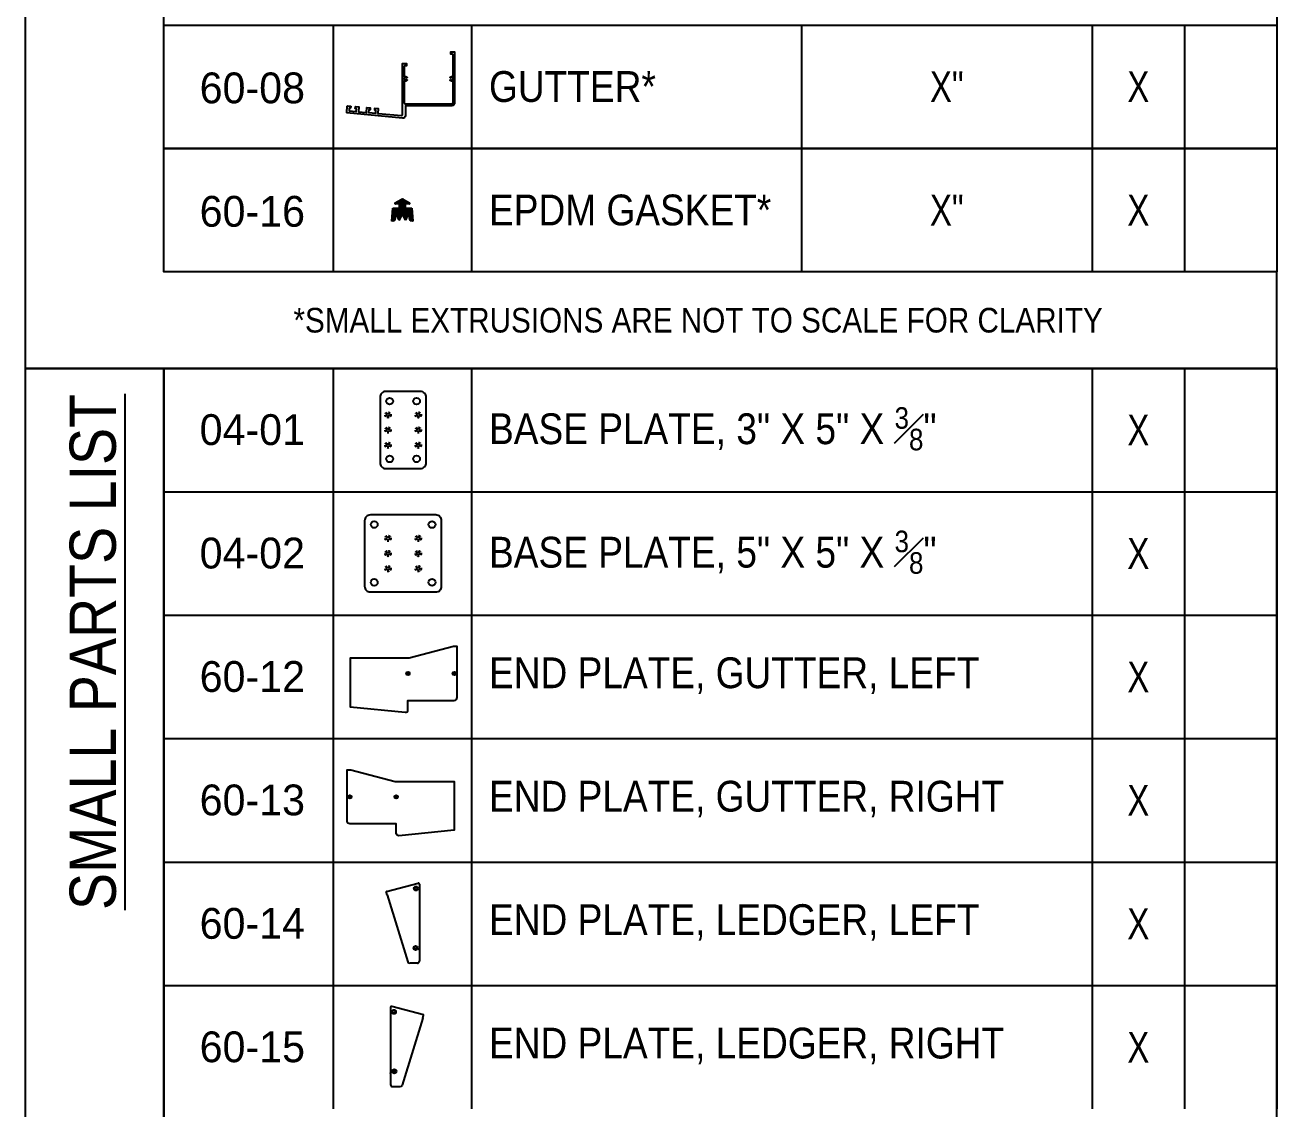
# Model space of a CAD drawing. Header units: inches. Extents: x -333 to 1223, y -450 to 45.
# Drawn here: x -167.4 to -86.1, y -255.1 to -184.7 of the extents above; entities that cross this region are included whole.
import ezdxf
from ezdxf.enums import TextEntityAlignment as Align

# ---------------------------------------------------------------- set-up
doc = ezdxf.new("R2010")
doc.units = ezdxf.units.IN
doc.header["$MEASUREMENT"] = 0
doc.linetypes.add('HIDDEN2', pattern=[0.1875, 0.125, -0.0625])
for name, color, linetype in [('hidden', 45, 'HIDDEN2'), ('NOTES', 7, 'Continuous'), ('PL', 252, 'Continuous')]:
    doc.layers.add(name, color=color, linetype=linetype)
doc.styles.add('Schedule', font='GOTHIC.TTF', dxfattribs={"width": 0.9})
doc.styles.get("Standard").update_dxf_attribs({"font": 'arial.ttf'})

# ---------------------------------------------------------------- blocks, each defined once
blk = doc.blocks.new('*U297')
for p, q in [((9, 0), (81.27, 0)), ((19.993, -5.018), (19.993, 0)), ((28.993, -5.018), (28.993, 0)), ((69.27, -5.018), (69.27, 0)), ((50.402, -5.018), (50.402, 0)), ((75.27, -5.018), (75.27, 0)), ((81.27, 0), (81.27, -77.148)), ((81.27, -5.018), (9, -5.018))]:
    blk.add_line(p, q)
blk.add_lwpolyline([(81.27, -83.409), (81.27, -77.148), (9, -77.148), (9, 0), (0, 0), (0, -83.409), (81.27, -83.409)])
at = {"layer": 'NOTES', "insert": (4.417, -22.685), "char_height": 3, "width": 72.26994, "attachment_point": 5, "rotation": 90, "style": 'Schedule'}
blk.add_mtext('{\\LEXTRUSION PARTS LIST}', dxfattribs=at)
at = {"layer": 'NOTES', "style": 'Schedule'}
for s, insert, char_height, width, attachment_point in [('PART#', (10.089, -1.506), 2, 9.47747, 1), ('IMAGE', (20.651, -1.612), 2, 9.47747, 1), ('NAME', (34.332, -1.506), 2, 9.47747, 1), ('LENGTH', (54.808, -1.506), 2, 9.47747, 1), ('QTY', (70.46, -1.506), 2, 9.47747, 1), ('*SMALL EXTRUSIONS ARE NOT TO SCALE FOR CLARITY', (17.424, -80.295), 1.6, 65.35292, 4)]:
    blk.add_mtext(s, dxfattribs=dict(at, insert=insert, char_height=char_height, width=width, attachment_point=attachment_point))
at = {"layer": 'NOTES', "insert": (78.638, -2.812), "char_height": 2.5, "attachment_point": 5}
blk.add_mtext_dynamic_manual_height_columns('{\\fWingdings 2|b0|i0|c2|p18;P}', width=2.87505, gutter_width=1, heights=[3.382], dxfattribs=at)
blk = doc.blocks.new('*U285')
for points in [[(9, -72.131), (9, 0), (0, 0), (0, -72.131)], [(81.27, 0), (9, 0), (9, -72.131), (81.27, -72.131)]]:
    blk.add_lwpolyline(points, close=True)
at = {"layer": 'NOTES', "insert": (4.417, -18.416), "char_height": 3, "width": 36.83129, "attachment_point": 5, "rotation": 90, "style": 'Schedule'}
blk.add_mtext('{\\LSMALL PARTS LIST}', dxfattribs=at)
blk = doc.blocks.new('04-01-BLOCK-1')
for p, q in [((10.993, 0), (10.993, -8.015)), ((19.993, 0), (19.993, -8.015)), ((60.27, 0), (60.27, -8.015)), ((66.27, 0), (66.27, -8.015))]:
    blk.add_line(p, q)
blk.add_lwpolyline([(0, -8.015), (0, 0), (72.27, 0), (72.27, -8.015)])
blk.add_lwpolyline([(14.419, -6.507), (16.669, -6.507, 0.414214), (17.044, -6.132), (17.044, -1.882, 0.414214), (16.669, -1.507), (14.419, -1.507, 0.414214), (14.044, -1.882), (14.044, -6.132, 0.414214)], format="xyb", close=True)
for centre, radius in [((14.669, -2.132), 0.219), ((16.419, -2.132), 0.219), ((14.562, -3.024), 0.0938), ((16.527, -3.024), 0.0938), ((14.562, -4.007), 0.0938), ((16.527, -4.007), 0.0938), ((14.669, -5.882), 0.219), ((14.562, -4.99), 0.0938), ((16.419, -5.882), 0.219), ((16.527, -4.99), 0.0938)]:
    blk.add_circle(centre, radius)
at = {"layer": 'hidden'}
for centre in [(14.561, -3.024), (16.527, -3.024), (14.561, -4.007), (16.527, -4.007), (14.561, -4.99), (16.527, -4.99)]:
    blk.add_circle(centre, 0.186, dxfattribs=at)
at = {"layer": 'NOTES', "style": 'Schedule'}
blk.add_text('04-01', height=2, dxfattribs=at).set_placement((5.755, -3.979), align=Align.MIDDLE_CENTER)
at = {"layer": 'NOTES', "insert": (21.12, -3.923), "char_height": 2, "width": 39.15042, "attachment_point": 4, "style": 'Schedule'}
blk.add_mtext('\\A1;BASE PLATE, 3" X 5" X {\\H0.7x;\\S3#8;}"', dxfattribs=at)
at = {"layer": 'NOTES', "style": 'Schedule', "width": 0.8}
blk.add_attdef('QTY', text='', height=2, dxfattribs=at).set_placement((63.27, -4.007), align=Align.MIDDLE_CENTER)
blk = doc.blocks.new('04-02-BLOCK-1')
for p, q in [((10.993, 0), (10.993, -8.015)), ((19.993, 0), (19.993, -8.015)), ((60.27, 0), (60.27, -8.015)), ((66.27, 0), (66.27, -8.015))]:
    blk.add_line(p, q)
blk.add_lwpolyline([(0, -8.015), (0, 0), (72.27, 0), (72.27, -8.015)])
blk.add_lwpolyline([(13.419, -6.507), (17.669, -6.507, 0.414214), (18.044, -6.132), (18.044, -1.882, 0.414214), (17.669, -1.507), (13.419, -1.507, 0.414214), (13.044, -1.882), (13.044, -6.132, 0.414214)], format="xyb", close=True)
for centre, radius in [((13.669, -2.132), 0.219), ((17.419, -2.132), 0.219), ((14.562, -3.024), 0.0938), ((16.527, -3.024), 0.0938), ((14.562, -4.007), 0.0938), ((16.527, -4.007), 0.0938), ((13.669, -5.882), 0.219), ((14.562, -4.99), 0.0938), ((16.527, -4.99), 0.0938), ((17.419, -5.882), 0.219)]:
    blk.add_circle(centre, radius)
at = {"layer": 'hidden'}
for centre in [(14.561, -3.024), (16.527, -3.024), (14.561, -4.007), (16.527, -4.007), (14.561, -4.99), (16.527, -4.99)]:
    blk.add_circle(centre, 0.186, dxfattribs=at)
at = {"layer": 'NOTES', "style": 'Schedule'}
blk.add_text('04-02', height=2, dxfattribs=at).set_placement((5.755, -3.979), align=Align.MIDDLE_CENTER)
at = {"layer": 'NOTES', "insert": (21.12, -3.923), "char_height": 2, "width": 39.15042, "attachment_point": 4, "style": 'Schedule'}
blk.add_mtext('\\A1;BASE PLATE, 5" X 5" X {\\H0.7x;\\S3#8;}"', dxfattribs=at)
at = {"layer": 'NOTES', "style": 'Schedule', "width": 0.8}
blk.add_attdef('QTY', text='', height=2, dxfattribs=at).set_placement((63.27, -4.007), align=Align.MIDDLE_CENTER)
blk = doc.blocks.new('60-12-BLOCK-1')
for p, q in [((10.993, 0), (10.993, -8.015)), ((19.993, 0), (19.993, -8.015)), ((60.27, 0), (60.27, -8.015)), ((66.27, 0), (66.27, -8.015))]:
    blk.add_line(p, q)
blk.add_lwpolyline([(0, -8.015), (0, 0), (72.27, 0), (72.27, -8.015)])
blk.add_lwpolyline([(15.858, -6.143), (15.858, -5.533), (18.866, -5.533, 0.414214), (19.053, -5.345), (19.053, -2.033), (18.804, -2.033), (15.928, -2.783), (12.104, -2.783), (12.104, -5.945), (15.685, -6.3, 0.47655)], format="xyb", close=True)
for centre, radius in [((15.863, -3.783), 0.113), ((15.863, -3.783), 0.0528), ((18.869, -3.783), 0.113), ((18.869, -3.783), 0.0528)]:
    blk.add_circle(centre, radius)
at = {"layer": 'NOTES', "style": 'Schedule'}
blk.add_text('60-12', height=2, dxfattribs=at).set_placement((5.755, -3.979), align=Align.MIDDLE_CENTER)
at = {"layer": 'NOTES', "insert": (21.12, -3.923), "char_height": 2, "width": 39.15042, "attachment_point": 4, "style": 'Schedule'}
blk.add_mtext('\\A1;END PLATE, GUTTER, LEFT', dxfattribs=at)
at = {"layer": 'NOTES', "style": 'Schedule', "width": 0.8}
blk.add_attdef('X', text='', height=2, dxfattribs=at).set_placement((63.27, -4.007), align=Align.MIDDLE_CENTER)
blk = doc.blocks.new('60-13-BLOCK-1')
for p, q in [((10.993, 0), (10.993, -8.015)), ((19.993, 0), (19.993, -8.015)), ((60.27, 0), (60.27, -8.015)), ((66.27, 0), (66.27, -8.015))]:
    blk.add_line(p, q)
blk.add_lwpolyline([(0, -8.015), (0, 0), (72.27, 0), (72.27, -8.015)])
blk.add_lwpolyline([(15.1, -6.143), (15.1, -5.533), (12.093, -5.533, -0.414214), (11.905, -5.345), (11.905, -2.033), (12.155, -2.033), (15.03, -2.783), (18.854, -2.783), (18.854, -5.945), (15.274, -6.3, -0.47655)], format="xyb", close=True)
for centre, radius in [((12.089, -3.783), 0.113), ((12.089, -3.783), 0.0528), ((15.096, -3.783), 0.113), ((15.096, -3.783), 0.0528)]:
    blk.add_circle(centre, radius)
at = {"layer": 'NOTES', "style": 'Schedule'}
blk.add_text('60-13', height=2, dxfattribs=at).set_placement((5.755, -3.979), align=Align.MIDDLE_CENTER)
at = {"layer": 'NOTES', "insert": (21.12, -3.923), "char_height": 2, "width": 39.15042, "attachment_point": 4, "style": 'Schedule'}
blk.add_mtext('\\A1;END PLATE, GUTTER, RIGHT', dxfattribs=at)
at = {"layer": 'NOTES', "style": 'Schedule', "width": 0.8}
blk.add_attdef('X', text='', height=2, dxfattribs=at).set_placement((63.27, -4.007), align=Align.MIDDLE_CENTER)
blk = doc.blocks.new('60-08-BLOCK-1')
for p, q in [((10.993, 0), (10.993, -8.015)), ((19.993, 0), (19.993, -8.015)), ((41.402, 0), (41.402, -8.015)), ((60.27, 0), (60.27, -8.015)), ((66.27, 0), (66.27, -8.015))]:
    blk.add_line(p, q)
blk.add_lwpolyline([(0, 0), (72.27, 0), (72.27, -8.015), (0, -8.015)], close=True)
blk.add_lwpolyline([(12.642, -5.619, 0.414214), (12.651, -5.63), (13.149, -5.672, 0.414214), (13.16, -5.662), (13.184, -5.371, -0.414214), (13.195, -5.362), (13.399, -5.379, -0.414214), (13.408, -5.39), (13.399, -5.495, -0.414214), (13.389, -5.504), (13.324, -5.499, 0.414214), (13.313, -5.508), (13.299, -5.674, 0.414214), (13.309, -5.685), (13.756, -5.722, 0.414214), (13.767, -5.713), (13.781, -5.547, 0.414214), (13.772, -5.536), (13.707, -5.531, -0.414214), (13.698, -5.52), (13.707, -5.415, -0.414214), (13.718, -5.406), (13.922, -5.423, -0.414214), (13.931, -5.434), (13.906, -5.725, 0.414214), (13.915, -5.736), (15.447, -5.864, 0.438969), (15.512, -5.805), (15.512, -2.49), (15.762, -2.49), (15.762, -2.64), (15.672, -2.64, 0.414214), (15.612, -2.7), (15.612, -3.352, 0.56817), (15.627, -3.361, -0.3126), (15.792, -3.38, -0.693588), (15.772, -3.434, -0.180925), (15.752, -3.426, 2.195373), (15.752, -3.554, -0.180925), (15.772, -3.546, -0.693588), (15.792, -3.601, -0.3126), (15.627, -3.619, 0.56817), (15.612, -3.628), (15.612, -5.032, 0.414214), (15.695, -5.115), (18.704, -5.115, 0.414214), (18.787, -5.032), (18.787, -3.628, 0.56817), (18.773, -3.619, -0.3126), (18.607, -3.601, -0.693588), (18.627, -3.546, -0.180925), (18.648, -3.554, 2.195373), (18.648, -3.426, -0.180925), (18.627, -3.434, -0.693588), (18.607, -3.38, -0.3126), (18.773, -3.361, 0.56817), (18.787, -3.352), (18.787, -1.95, 0.414214), (18.727, -1.89), (18.637, -1.89), (18.637, -1.74), (18.887, -1.74), (18.887, -5.052, -0.414214), (18.7, -5.24), (15.692, -5.24), (15.692, -5.878, -0.428464), (15.503, -6.049), (11.894, -5.692, -0.414214), (11.885, -5.681), (11.92, -5.265, -0.414214), (11.931, -5.256), (12.134, -5.273, -0.414214), (12.144, -5.284), (12.135, -5.389, -0.414214), (12.124, -5.398), (12.06, -5.392, 0.414214), (12.049, -5.401), (12.035, -5.568, 0.414214), (12.044, -5.579), (12.491, -5.616, 0.414214), (12.502, -5.607), (12.516, -5.441, 0.414214), (12.507, -5.43), (12.443, -5.425, -0.414214), (12.434, -5.414), (12.443, -5.309, -0.414214), (12.453, -5.3), (12.657, -5.317, -0.414214), (12.666, -5.328)], format="xyb", close=True)
at = {"layer": 'NOTES', "style": 'Schedule'}
blk.add_text('60-08', height=2, dxfattribs=at).set_placement((5.755, -4.081), align=Align.MIDDLE_CENTER)
at = {"layer": 'NOTES', "insert": (21.12, -4.007), "char_height": 2, "width": 20.28279, "attachment_point": 4, "style": 'Schedule'}
blk.add_mtext('GUTTER*', dxfattribs=at)
at = {"layer": 'NOTES', "style": 'Schedule', "width": 0.8}
for tag, p in [('X', (50.836, -4.007)), ('W', (63.27, -4.007))]:
    blk.add_attdef(tag, text='', height=2, dxfattribs=at).set_placement(p, align=Align.MIDDLE_CENTER)
blk = doc.blocks.new('60-16-BLOCK-1')
h = blk.add_hatch()
h.set_pattern_fill('ANSI31', color=256, scale=0.25, style=0)
h.set_pattern_definition([(45, (-705.420603, 86.254976), (-0.0220970869, 0.0220970869), [])])
h.paths.add_polyline_path([(15.689, -4.658), (15.849, -4.313, -0.712296), (15.909, -4.319), (15.997, -4.69), (16.173, -4.73), (16.117, -3.88), (15.685, -3.88), (15.685, -3.6), (15.937, -3.6, 0.645252), (15.964, -3.54), (15.542, -3.295, 0.215282), (15.444, -3.295), (15.022, -3.54, 0.645252), (15.049, -3.6), (15.301, -3.6), (15.301, -3.88), (14.869, -3.88), (14.813, -4.73), (14.989, -4.69), (15.077, -4.319, -0.712296), (15.138, -4.313), (15.297, -4.658), (15.464, -4.312, -0.626726), (15.522, -4.312)])
for p, q in [((10.993, 0), (10.993, -8.015)), ((19.993, 0), (19.993, -8.015)), ((41.402, 0), (41.402, -8.015)), ((60.27, 0), (60.27, -8.015)), ((66.27, 0), (66.27, -8.015)), ((14.813, -4.73), (14.869, -3.88)), ((14.869, -3.88), (15.301, -3.88)), ((15.022, -3.54), (15.423, -3.308)), ((15.301, -3.6), (15.049, -3.6)), ((15.301, -3.88), (15.301, -3.6)), ((15.564, -3.308), (15.964, -3.54)), ((15.685, -3.6), (15.685, -3.88)), ((15.937, -3.6), (15.685, -3.6)), ((15.685, -3.88), (16.117, -3.88)), ((16.117, -3.88), (16.173, -4.73)), ((14.989, -4.69), (14.813, -4.73)), ((15.077, -4.319), (14.989, -4.69)), ((15.297, -4.658), (15.138, -4.313)), ((15.464, -4.312), (15.297, -4.658)), ((15.689, -4.658), (15.522, -4.312)), ((15.849, -4.313), (15.689, -4.658)), ((15.997, -4.69), (15.909, -4.319)), ((16.173, -4.73), (15.997, -4.69))]:
    blk.add_line(p, q)
blk.add_lwpolyline([(0, 0), (72.27, 0), (72.27, -8.015), (0, -8.015)], close=True)
for centre, radius, start, end in [((15.049, -3.564), 0.036, 138.6711, 270), ((15.493, -3.405), 0.12, 54.06468, 125.93532), ((15.937, -3.564), 0.036, 270, 41.3289), ((15.109, -4.326), 0.032, 24.76304, 166.6115), ((15.493, -4.326), 0.032, 25.84711, 154.15289), ((15.878, -4.326), 0.032, 13.3885, 155.23696)]:
    blk.add_arc(centre, radius, start, end)
at = {"layer": 'NOTES', "style": 'Schedule'}
blk.add_text('60-16', height=2, dxfattribs=at).set_placement((5.755, -4.081), align=Align.MIDDLE_CENTER)
at = {"layer": 'NOTES', "insert": (21.12, -4.007), "char_height": 2, "width": 20.28279, "attachment_point": 4, "style": 'Schedule'}
blk.add_mtext('EPDM GASKET*', dxfattribs=at)
at = {"layer": 'NOTES', "style": 'Schedule', "width": 0.8}
for tag, p in [('X', (50.836, -4.007)), ('W', (63.27, -4.007))]:
    blk.add_attdef(tag, text='', height=2, dxfattribs=at).set_placement(p, align=Align.MIDDLE_CENTER)
blk = doc.blocks.new('60-14-BLOCK-1')
for p, q in [((10.993, 0), (10.993, -8.015)), ((19.993, 0), (19.993, -8.015)), ((60.27, 0), (60.27, -8.015)), ((66.27, 0), (66.27, -8.015)), ((14.455, -1.906), (16.515, -1.36)), ((16.597, -1.423), (16.597, -5.667)), ((14.502, -2.123), (14.448, -1.919)), ((16.597, -5.667), (16.597, -5.672)), ((16.597, -5.682), (16.597, -5.693)), ((16.597, -5.703), (16.597, -5.708)), ((16.597, -5.708), (16.597, -6.249)), ((16.597, -6.249), (16.597, -6.433)), ((16.467, -6.563), (15.975, -6.563))]:
    blk.add_line(p, q)
for points in [[(0, -8.015), (0, 0), (72.27, 0), (72.27, -8.015)], [(14.502, -2.123), (15.853, -6.475)]]:
    blk.add_lwpolyline(points)
for centre, radius in [((16.379, -1.713), 0.135), ((16.379, -1.713), 0.0829), ((16.355, -5.574), 0.135), ((16.355, -5.574), 0.0829)]:
    blk.add_circle(centre, radius)
for centre, radius, start, end in [((16.532, -1.423), 0.0648, 0, 104.714), ((14.458, -1.916), 0.0102, 104.714, 194.714), ((16.597, -5.677), 0.00519, 90, 270), ((15.975, -6.433), 0.13, 195.54807, 270), ((16.467, -6.433), 0.13, 270, 0), ((16.597, -5.698), 0.00519, 90, 270)]:
    blk.add_arc(centre, radius, start, end)
at = {"layer": 'NOTES', "style": 'Schedule'}
blk.add_text('60-14', height=2, dxfattribs=at).set_placement((5.755, -3.979), align=Align.MIDDLE_CENTER)
at = {"layer": 'NOTES', "insert": (21.12, -3.923), "char_height": 2, "width": 39.15042, "attachment_point": 4, "style": 'Schedule'}
blk.add_mtext('\\A1;END PLATE, LEDGER, LEFT', dxfattribs=at)
at = {"layer": 'NOTES', "style": 'Schedule', "width": 0.8}
blk.add_attdef('X', text='', height=2, dxfattribs=at).set_placement((63.27, -4.007), align=Align.MIDDLE_CENTER)
blk = doc.blocks.new('60-15-BLOCK-1')
for p, q in [((10.993, 0), (10.993, -8.015)), ((19.993, 0), (19.993, -8.015)), ((60.27, 0), (60.27, -8.015)), ((66.27, 0), (66.27, -8.015)), ((14.727, -1.423), (14.727, -5.667)), ((16.868, -1.906), (14.809, -1.36)), ((16.822, -2.123), (16.876, -1.919)), ((14.727, -5.667), (14.727, -5.672)), ((14.727, -5.682), (14.727, -5.693)), ((14.727, -5.703), (14.727, -5.708)), ((14.727, -5.708), (14.727, -6.249)), ((14.727, -6.249), (14.727, -6.433)), ((14.857, -6.563), (15.349, -6.563))]:
    blk.add_line(p, q)
for points in [[(0, -8.015), (0, 0), (72.27, 0), (72.27, -8.015)], [(16.822, -2.123), (15.471, -6.475)]]:
    blk.add_lwpolyline(points)
for centre, radius in [((14.944, -1.713), 0.135), ((14.944, -1.713), 0.0829), ((14.969, -5.574), 0.135), ((14.969, -5.574), 0.0829)]:
    blk.add_circle(centre, radius)
for centre, radius, start, end in [((14.792, -1.423), 0.0648, 75.286, 180), ((16.866, -1.916), 0.0102, 345.286, 75.286), ((14.727, -5.677), 0.00519, 270, 90), ((14.727, -5.698), 0.00519, 270, 90), ((14.857, -6.433), 0.13, 180, 270), ((15.349, -6.433), 0.13, 270, 344.45193)]:
    blk.add_arc(centre, radius, start, end)
at = {"layer": 'NOTES', "style": 'Schedule'}
blk.add_text('60-15', height=2, dxfattribs=at).set_placement((5.755, -3.979), align=Align.MIDDLE_CENTER)
at = {"layer": 'NOTES', "insert": (21.12, -3.923), "char_height": 2, "width": 39.15042, "attachment_point": 4, "style": 'Schedule'}
blk.add_mtext('\\A1;END PLATE, LEDGER, RIGHT', dxfattribs=at)
at = {"layer": 'NOTES', "style": 'Schedule', "width": 0.8}
blk.add_attdef('X', text='', height=2, dxfattribs=at).set_placement((63.27, -4.007), align=Align.MIDDLE_CENTER)

msp = doc.modelspace()

# ---------------------------------------------------------------- block references
at = {"layer": 'PL'}
for name, p in [('*U297', (-167.39494, -123.55912)), ('*U285', (-167.39494, -206.96827))]:
    msp.add_blockref(name, p, dxfattribs=at)
for name, p, values in [('60-08-BLOCK-1', (-158.39494, -184.6785), {'W': 'X', 'X': 'X"'}), ('60-16-BLOCK-1', (-158.39494, -192.69304), {'W': 'X', 'X': 'X"'}), ('04-01-BLOCK-1', (-158.39494, -206.96827), {'QTY': 'X'}), ('04-02-BLOCK-1', (-158.39494, -214.98281), {'QTY': 'X'}), ('60-12-BLOCK-1', (-158.39494, -222.99736), {'X': 'X'}), ('60-13-BLOCK-1', (-158.39494, -231.0119), {'X': 'X'}), ('60-14-BLOCK-1', (-158.39494, -239.02645), {'X': 'X'}), ('60-15-BLOCK-1', (-158.39494, -247.041), {'X': 'X'})]:
    msp.add_blockref(name, p, dxfattribs=at).add_auto_attribs(values)

doc.saveas('drawing.dxf')
